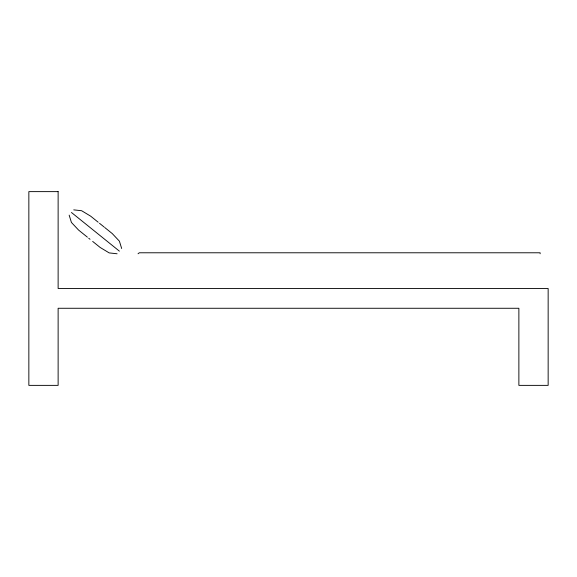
<?xml version="1.0" encoding="UTF-8"?>
<svg xmlns="http://www.w3.org/2000/svg" width="577" height="577" viewBox="0 0 577 577"><rect width="100%" height="100%" fill="white"/><g stroke="black" fill="none" stroke-linecap="round" stroke-linejoin="round"><path stroke-width="0.87" d="M138.04 253.772L139.302 252.784L540.122 252.784L540.122 253.772M98.177 222.224L90.69 216.187L81.645 210.735L73.741 209.869M92.666 241.417L100.153 247.454L109.19 252.906L117.095 253.772M104.769 227.54L112.255 233.577L119.41 241.186L121.675 248.514M99.496 223.285L104.112 227.006M71.454 212.495L119.389 251.139M87.387 237.169L78.58 230.064L71.425 222.455L69.161 215.127M88.707 238.229L90.026 239.289M58.126 191.629L28.85 191.629L28.85 385.371L58.126 385.371L58.126 308.269L518.874 308.269L518.874 385.371L548.15 385.371L548.15 288.5L58.126 288.5L58.126 191.629"/></g></svg>
